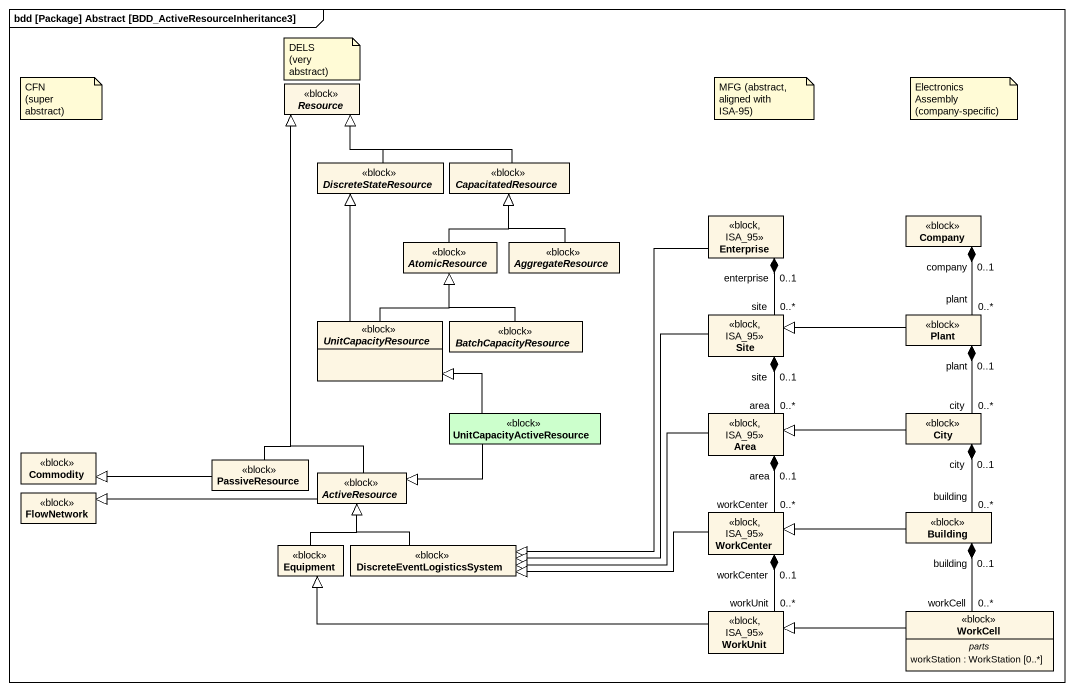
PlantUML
@startuml
mainframe bdd [Package] Abstract [BDD_ActiveResourceInheritance3]
hide circle
hide empty members
abstract class Resource <<block>>
abstract class DiscreteStateResource <<block>>
abstract class CapacitatedResource <<block>>
abstract class AtomicResource <<block>>
abstract class AggregateResource <<block>>
class Enterprise <<block, ISA_95>>
class Company <<block>>
abstract class UnitCapacityResource <<block>>
abstract class BatchCapacityResource <<block>>
class Site <<block, ISA_95>>
class Plant <<block>>
class UnitCapacityActiveResource <<block>> #CCFFCC
class Area <<block, ISA_95>>
class City <<block>>
class Commodity <<block>>
class PassiveResource <<block>>
class FlowNetwork <<block>>
abstract class ActiveResource <<block>>
class Equipment <<block>>
class DiscreteEventLogisticsSystem <<block>>
class WorkCenter <<block, ISA_95>>
class Building <<block>>
class WorkUnit <<block, ISA_95>>
class WorkCell <<block>> {
  -- parts --
  workStation : WorkStation [0..*]
}
DiscreteStateResource -up-|> Resource
CapacitatedResource -left-|> Resource
AtomicResource -up-|> CapacitatedResource
AggregateResource -up-|> CapacitatedResource
Enterprise "enterprise\n0..1" *-- "site\n0..*" Site
Enterprise --|> DiscreteEventLogisticsSystem
Company "company\n0..1" *-- "plant\n0..*" Plant
UnitCapacityResource -up-|> DiscreteStateResource
UnitCapacityResource -up-|> AtomicResource
BatchCapacityResource -up-|> AtomicResource
Site "site\n0..1" *-- "area\n0..*" Area
Site --|> DiscreteEventLogisticsSystem
Plant -left-|> Site
Plant "plant\n0..1" *-- "city\n0..*" City
UnitCapacityActiveResource -left-|> UnitCapacityResource
UnitCapacityActiveResource -left-|> ActiveResource
Area -left-|> DiscreteEventLogisticsSystem
Area "area\n0..1" *-- "workCenter\n0..*" WorkCenter
City -left-|> Area
City "city\n0..1" *-- "building\n0..*" Building
PassiveResource -up-|> Resource
PassiveResource -left-|> Commodity
ActiveResource -up-|> Resource
ActiveResource -left-|> FlowNetwork
Equipment -up-|> ActiveResource
DiscreteEventLogisticsSystem -up-|> ActiveResource
WorkCenter -left-|> DiscreteEventLogisticsSystem
WorkCenter "workCenter\n0..1" *-- "workUnit\n0..*" WorkUnit
Building -left-|> WorkCenter
Building "building\n0..1" *-- "workCell\n0..*" WorkCell
WorkUnit -left-|> Equipment
WorkCell -left-|> WorkUnit
note as N1
  DELS
  (very abstract)
end note
note as N2
  CFN
  (super abstract)
end note
note as N3
  MFG (abstract, aligned with ISA-95)
end note
note as N4
  Electronics Assembly
  (company-specific)
end note
@enduml
